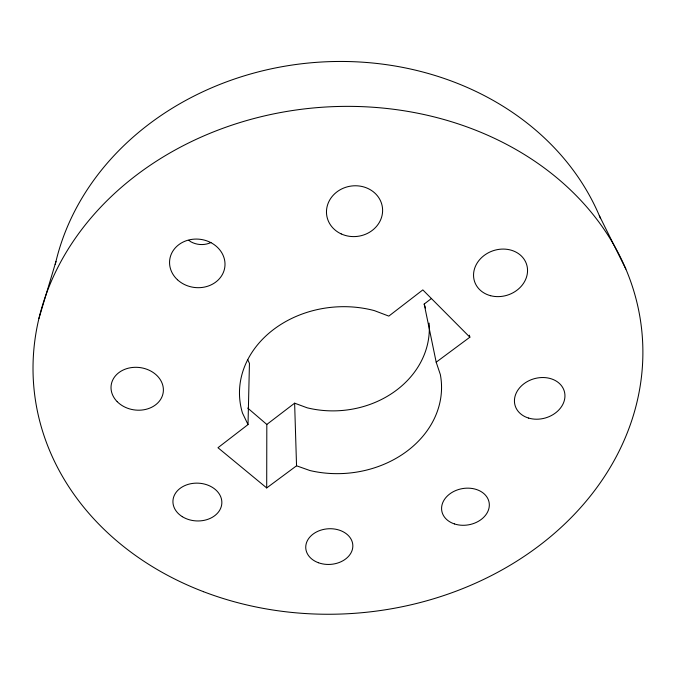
<?xml version="1.0" encoding="UTF-8"?>
<svg xmlns="http://www.w3.org/2000/svg" width="676" height="676" viewBox="0 0 676 676"><rect width="100%" height="100%" fill="white"/><g stroke="black" fill="none" stroke-linecap="round" stroke-linejoin="round"><path stroke-width="1.01" d="M429.099 323.111A93.989 79.912 -4.9 0 1 307.124 407.797L294.626 403.175L296.544 465.798L266.699 487.937L266.817 424.452L247.72 408.076M266.699 487.937L217.968 447.723L248.016 424.579L249.444 363.384L247.72 359.674M38.921 318.506L55.964 261.418M266.817 424.452L294.626 403.175M296.544 465.798L309.954 470.547A101.163 83.351 -4.9 0 0 440.329 374.512L436.189 362.192L424.182 304.048L431.55 298.412M436.189 362.192L469.871 337.197L469.347 335.161M188.891 240.386L190.97 241.856A20.212 17.948 8.8 0 0 210.98 242.507M469.871 337.197L422.83 289.903L388.818 316.106L374.335 310.614A101.163 83.351 -4.9 0 0 272.639 330.209A101.163 83.351 -4.9 0 0 242.456 412.985L248.016 424.579M599.342 215.686L625.866 269.082M424.182 304.048L425.491 307.986M55.238 264.544A283.337 242.532 -4.9 0 1 312.946 62.623A283.337 242.532 -4.9 0 1 600.575 218.644M490.632 295.716A27.395 23.33 -18.7 0 0 527.255 267.079A27.395 23.33 -18.7 0 0 483.746 255.765A27.395 23.33 -18.7 0 0 490.632 295.716M203.501 591.686A305.282 253.534 -4.9 0 0 642.2 335.262A305.282 253.534 -4.9 0 0 168.147 153.976A305.282 253.534 -4.9 0 0 203.501 591.686M454.433 523.934A24.032 18.37 -10.2 0 0 489.306 504.161A24.032 18.37 -10.2 0 0 452.624 492.069A24.032 18.37 -10.2 0 0 454.433 523.934M182.3 516.667A24.471 18.903 2.5 0 0 221.61 505.133A24.471 18.903 2.5 0 0 188.249 484.346A24.471 18.903 2.5 0 0 182.3 516.667M528.64 418.081A25.62 20.407 -16 0 0 564.891 394.395A25.62 20.407 -16 0 0 525.548 382.633A25.62 20.407 -16 0 0 528.64 418.081M177.458 279.754A27.792 24.252 7.6 0 0 223.984 270.772A27.792 24.252 7.6 0 0 190.395 239.625A27.792 24.252 7.6 0 0 177.458 279.754M318.404 562.728A23.575 17.838 -3.8 0 0 352.821 545.143A23.575 17.838 -3.8 0 0 316.638 531.885A23.575 17.838 -3.8 0 0 318.404 562.728M117.193 401.662A26.263 21.353 7.7 0 0 161.834 397.142A26.263 21.353 7.7 0 0 132.589 367.457A26.263 21.353 7.7 0 0 117.193 401.662M341.245 233.93A28.13 25.358 -8.5 0 0 382.599 209.653A28.13 25.358 -8.5 0 0 339.774 189.981A28.13 25.358 -8.5 0 0 341.245 233.93"/></g></svg>
